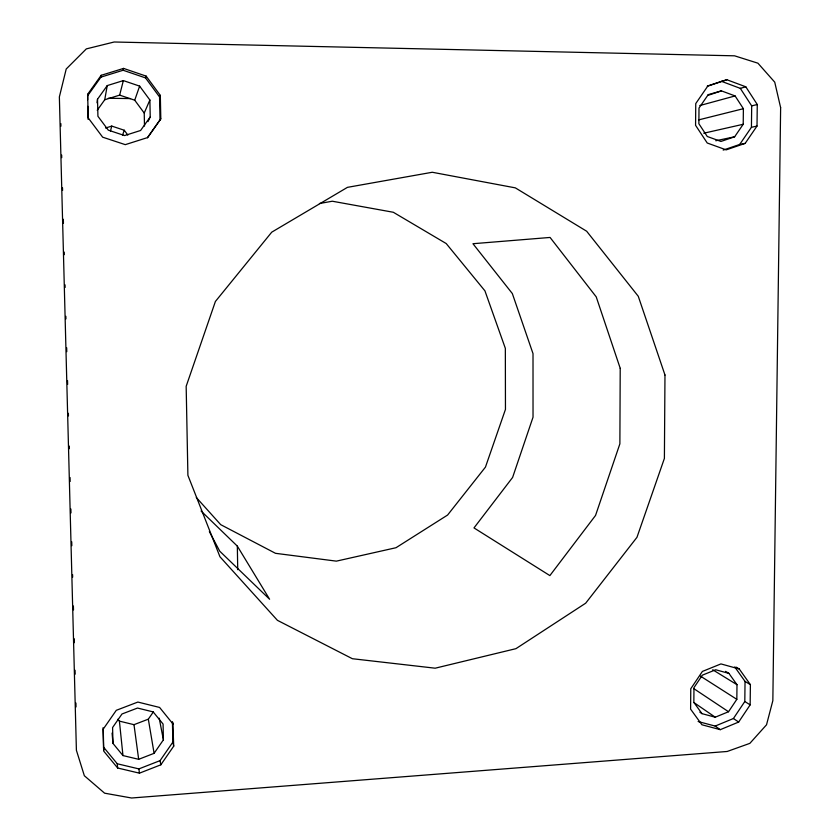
<?xml version="1.0" encoding="UTF-8"?>
<svg xmlns="http://www.w3.org/2000/svg" width="840" height="840" viewBox="0 0 840 840"><rect width="100%" height="100%" fill="white"/><g stroke="black" fill="none" stroke-linecap="round" stroke-linejoin="round"><path stroke-width="1.26" d="M699.836 712.152L701.988 713.654L715.239 717.202L728.532 711.732L736.827 699.332L736.995 684.705L728.942 673.407L725.582 671.37M721.434 90.867L707.648 95.487L699.006 108.045L698.87 123.732L707.27 136.49L720.941 141.446L734.643 136.784L743.211 124.278L743.389 108.696L735.084 95.939L721.434 90.867L707.826 94.763M698.124 721.529L715.155 726.075L733.415 718.525L744.807 701.505L745.038 681.408L734.727 666.918M723.198 150.097L739.683 144.459L751.433 127.302L751.685 105.892L740.303 88.358L721.529 81.354L707.28 86.111M739.263 668.986L720.941 663.915L702.398 671.433L690.774 688.748L690.606 709.139L701.915 724.773L720.279 729.666L738.665 722.053L750.151 704.865L750.393 684.653L739.263 668.986L736.102 667.128M726.894 79.748L707.752 86.121L695.751 103.572L695.573 125.317L707.238 143.01L726.18 149.867L745.164 143.378L757.008 126.063L757.271 104.507L745.794 86.803L726.894 79.748L721.529 81.354M87.623 99.792L87.654 94.269L101.189 75.306L123.564 68.408L146.139 76.114L160.325 95.382L160.808 118.808L147.535 137.802M97.02 102.827L97.514 99.236L107.247 85.586L123.354 80.598L139.629 86.121L149.877 100.002L150.234 116.928L147.966 121.632M87.528 95.876L100.936 77.112L101.189 75.306M97.22 110.302L104.727 99.771L107.247 85.586M100.936 77.112L123.123 70.255L123.564 68.408M110.471 131.061L111.741 126.084L124.257 130.242L127.848 135.061M104.727 99.771L119.648 95.12L123.354 80.598M122.577 135.072L124.257 130.242M144.501 126.073L144.228 113.043L134.726 100.202L139.629 86.121M160.03 120.215L159.547 96.968L145.499 77.889L146.139 76.114M144.228 113.043L149.877 100.002M159.547 96.968L160.325 95.382M117.852 719.229L119.395 721.119L133.99 724.678L148.323 719.166L153.374 711.879M154.098 753.323L163.401 739.861L163.076 724.07L153.195 711.911L137.519 708.047L121.989 713.99L112.592 727.524L112.97 743.432L122.966 755.57L138.673 759.318L154.098 753.323L148.323 719.166M103.037 727.766L103.509 747.096L117.264 763.77L138.884 768.904L160.083 760.62L172.851 742.161L172.431 721.728M173.261 724.311L159.6 707.448L137.855 702.062L116.288 710.315L103.226 729.12L103.761 751.17L117.653 768.001L139.451 773.168L160.828 764.81L173.712 746.162L172.83 722.379M150.234 116.928L140.584 130.494L124.593 135.555L108.297 130.148L97.923 116.277L97.514 99.236M160.808 118.808L147.452 137.613L125.286 144.648L102.659 137.183L88.232 117.926L87.654 94.269M105.556 128.037L111.741 126.084M740.303 88.358L745.794 86.803M699.773 105.556L735.084 95.939M698.744 119.868L743.389 108.696M751.685 105.892L757.271 104.507M703.742 133.224L743.211 124.278M751.433 127.302L757.008 126.063M715.785 140.753L734.643 136.784M739.683 144.459L745.164 143.378M319.421 203.532L332.304 201.222L393.32 212.268L446.208 243.547L484.932 290.85L505.344 348.358L505.459 409.395L485.457 467.103L447.594 515.046L395.997 547.722L336.368 561.141L275.51 553.319L220.689 524.643L196.287 497.49M108.329 98.259L130.536 98.585M728.942 673.407L715.712 669.753L702.335 675.182L693.966 687.655L693.84 702.366L701.988 713.654M119.648 95.12L134.726 100.202M123.123 70.255L145.499 77.889M745.038 681.408L750.393 684.653M712.73 669.774L736.995 684.705M744.807 701.505L750.151 704.865M700.476 676.126L736.827 699.332M693.693 688.569L728.532 711.732M733.415 718.525L738.665 722.053M693.872 702.524L715.239 717.202M715.155 726.075L720.279 729.666M201.075 511.014L237.332 546.126L269.598 599.246L219.755 551.198L209.359 531.615M172.851 742.161L173.712 746.162M159.201 718.169L163.401 739.861M160.083 760.62L160.828 764.81M133.99 724.678L138.673 759.318M138.884 768.904L139.451 773.168M119.395 721.119L122.966 755.57M117.264 763.77L117.653 768.001M112.088 733.078L112.97 743.432M103.509 747.096L103.698 750.151M60.848 123.596L60.91 126.221M61.666 155.053L61.73 157.678M62.517 187.824L62.58 190.449M63.336 219.292L63.441 223.22M64.187 252.063L64.26 254.688M65.037 284.834L65.111 287.459M65.856 316.292L65.93 318.917M66.675 347.76L66.78 351.687M67.526 380.531L67.63 384.457M68.386 413.301L68.45 415.926M69.237 446.072L69.3 448.697M70.056 477.54L70.161 481.467M70.875 508.998L70.98 512.925M71.726 541.769L71.831 545.706M72.576 574.539L72.65 577.164M73.395 606.008L73.5 609.934M74.245 638.778L74.351 642.705M75.064 670.236L75.17 674.174M75.925 703.006L76.02 706.944M87.791 106.312L88.106 119.354M237.332 546.126L237.731 569.699M620.214 368.319L619.878 443.825L595.539 515.445L549.875 575.6L473.991 527.919L512.61 477.445L533.033 417.186L533.012 353.63L512.337 293.559L472.952 243.716L550.074 237.447L596.232 296.877L620.214 368.319M664.976 375.007L664.398 458.399L636.962 537.317L585.679 603.194L515.938 648.669L435.173 668.199L352.38 658.718L277.421 620.329L219.944 556.752L187.898 475.325L186.165 386.306L215.397 301.476L271.74 232.166L347.445 187.352L432.274 172.263L515.34 187.866L586.646 231.221L638.274 296.279L664.976 375.007M780.633 107.646L772.842 700.644L766.532 724.784L749.857 743.358L727.188 751.475L131.586 798L104.601 793.181L84.347 775.74L76.398 750.278L59.367 96.905L66.213 69.006L86.331 48.888L114.188 42L734.559 55.818L757.922 63.189L774.743 82.173L780.633 107.646"/></g></svg>
